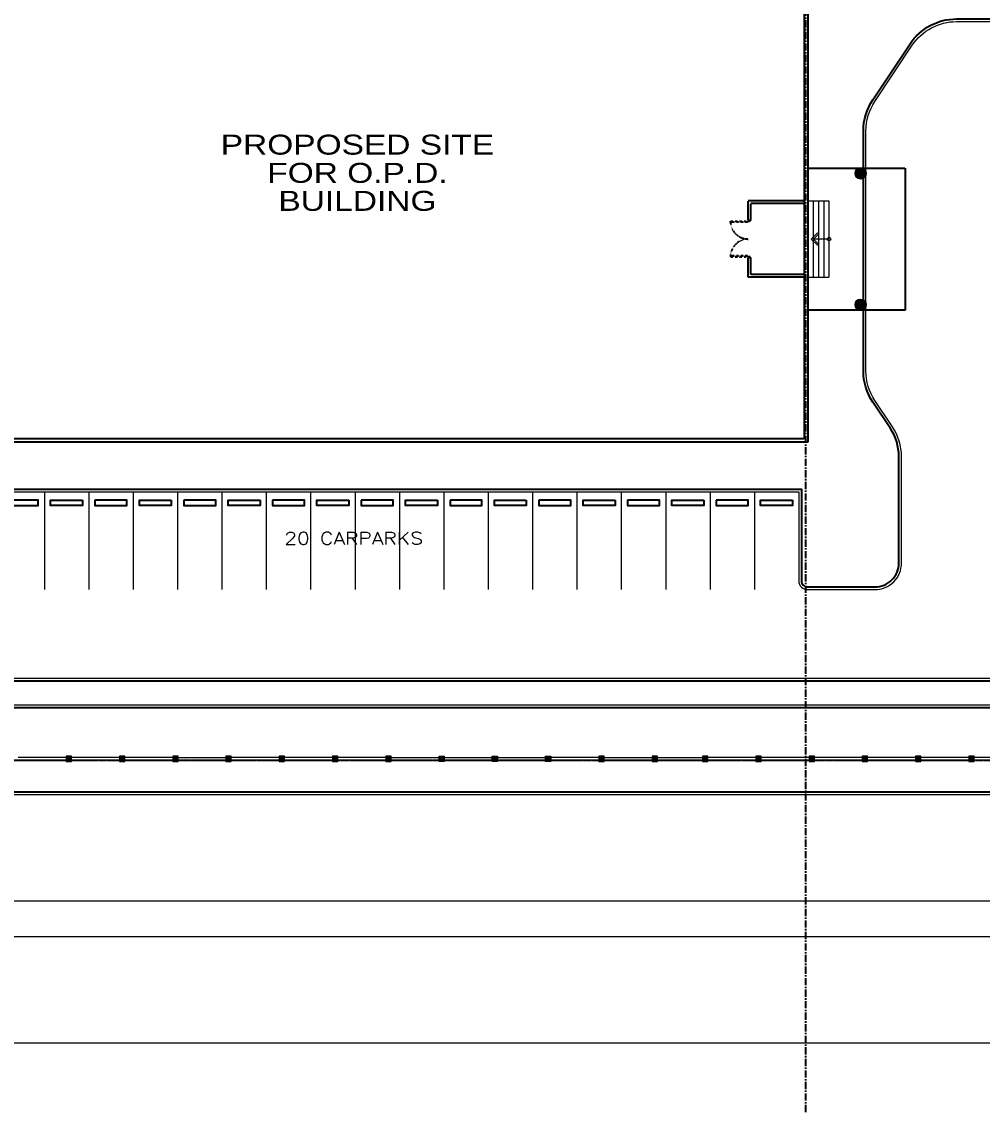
# Model space of a CAD drawing. Header units: inches. Extents: x 6239 to 53413, y 2109 to 35141.
# Drawn here: x 50770 to 51303, y 5697 to 6302 of the extents above; entities that cross this region are included whole.
import ezdxf
from ezdxf.enums import TextEntityAlignment as Align

# ---------------------------------------------------------------- set-up
doc = ezdxf.new("R2010")
doc.units = ezdxf.units.IN
doc.header["$MEASUREMENT"] = 0
for name, pattern in [('CENTER', [2, 1.25, -0.25, 0.25, -0.25]), ('CENTERX2', [4, 2.5, -0.5, 0.5, -0.5]), ('HIDDEN', [0.375, 0.25, -0.125])]:
    doc.linetypes.add(name, pattern=pattern)
for name, color, linetype in [('AR-AXIS', 9, 'CENTERX2'), ('AR-COL', 8, 'Continuous'), ('AR-HATCH', 8, 'Continuous'), ('AR-SHEET-NM', 4, 'Continuous'), ('BLDG. TXT', 3, 'Continuous'), ('CURB-2', 8, 'Continuous'), ('HIDDEN', 8, 'HIDDEN'), ('PROPERTY LINE', 3, 'CENTER'), ('WHEEL BUMP', 6, 'Continuous')]:
    doc.layers.add(name, color=color, linetype=linetype)
for name, color, linetype, lineweight in [('CARLINE', 8, 'Continuous', 18), ('COL', 4, 'Continuous', 18), ('COLHAT', 8, 'Continuous', 18), ('CURVE', 8, 'Continuous', 18), ('FENCEWALL', 4, 'Continuous', 18), ('schematic lines', 110, 'Continuous', 25), ('STAIR', 8, 'Continuous', 18)]:
    doc.layers.add(name, color=color, linetype=linetype, lineweight=lineweight)
doc.styles.add('logo-eng', font='arial.ttf', dxfattribs={"height": 600})
doc.styles.add('ROMANS', font='romans.shx', dxfattribs={"width": 0.85})
pattern_1 = [(45, (-1500197.657, 32474.6601), (-0.4144367825, 0.4144367825), [])]

# ---------------------------------------------------------------- blocks, each defined once
blk = doc.blocks.new('A$C49501242')
at = {"layer": 'HIDDEN', "ltscale": 0.5}
for points in [[(1000, 2050), (1000, 2000), (0, 2000), (0, 2050)], [(1000, 2050), (1150, 2050), (1150, 2100), (1000, 2100)], [(1000, 50), (1000, 100), (0, 100), (0, 50)], [(1000, 0), (1150, 0), (1150, 50), (1000, 50)]]:
    blk.add_lwpolyline(points, close=True, dxfattribs=at)
for centre, start, end in [((1001, 2052), 182.99284, 269.94476), ((1001, 48), 90.05524, 177.00716)]:
    blk.add_arc(centre, 1002, start, end, dxfattribs=at)
blk = doc.blocks.new('AHHMS TEMPLATE')
at = {"layer": 'AR-HATCH'}
h = blk.add_hatch(dxfattribs=at)
h.set_pattern_fill('ANSI31', color=8, scale=6.153303, angle=90, style=0)
h.set_pattern_definition([(225, (-1490843.83825, 65784.7924), (-0.543880292, 0.543880292), [])])
h.paths.add_polyline_path([(-1490140.86, 82642.03, -1), (-1490140.86, 82649.41, -1)])
h = blk.add_hatch(dxfattribs=at)
h.set_pattern_fill('ANSI31', color=8, scale=6.153303, angle=90, style=0)
h.set_pattern_definition([(135, (-1490843.83825, 99415.5846), (-0.543880292, -0.543880292), [])])
h.paths.add_polyline_path([(-1490140.86, 82558.35, 1), (-1490140.86, 82550.96, 1)])
at = {"layer": 'COLHAT'}
h = blk.add_hatch(dxfattribs=at)
h.set_pattern_fill('ANSI31', color=8, scale=0.184599, style=0)
h.set_pattern_definition([(135, (-1480740.78793, 32474.6601), (0.4144367825, 0.4144367825), [])])
h.paths.add_polyline_path([(-1490691.63, 82241.63), (-1490691.63, 82237.94), (-1490687.94, 82237.94), (-1490687.94, 82241.63)])
h = blk.add_hatch(dxfattribs=at)
h.set_pattern_fill('ANSI31', color=8, scale=0.184599, style=0)
h.set_pattern_definition([(135, (-1480703.8681, 32474.6601), (0.4144367825, 0.4144367825), [])])
h.paths.add_polyline_path([(-1490654.71, 82241.63), (-1490654.71, 82237.94), (-1490651.02, 82237.94), (-1490651.02, 82241.63)])
h = blk.add_hatch(dxfattribs=at)
h.set_pattern_fill('ANSI31', color=8, scale=0.184599, style=0)
h.set_pattern_definition([(135, (-1480666.9483, 32474.6601), (0.4144367825, 0.4144367825), [])])
h.paths.add_polyline_path([(-1490617.79, 82241.63), (-1490617.79, 82237.94), (-1490614.1, 82237.94), (-1490614.1, 82241.63)])
h = blk.add_hatch(dxfattribs=at)
h.set_pattern_fill('ANSI31', color=8, scale=0.184599, style=0)
h.set_pattern_definition([(135, (-1480630.0285, 32474.6601), (0.4144367825, 0.4144367825), [])])
h.paths.add_polyline_path([(-1490580.87, 82241.63), (-1490580.87, 82237.94), (-1490577.18, 82237.94), (-1490577.18, 82241.63)])
h = blk.add_hatch(dxfattribs=at)
h.set_pattern_fill('ANSI31', color=8, scale=0.184599, style=0)
h.set_pattern_definition([(135, (-1480593.10866, 32474.6601), (0.4144367825, 0.4144367825), [])])
h.paths.add_polyline_path([(-1490543.95, 82241.63), (-1490543.95, 82237.94), (-1490540.26, 82237.94), (-1490540.26, 82241.63)])
h = blk.add_hatch(dxfattribs=at)
h.set_pattern_fill('ANSI31', color=8, scale=0.184599, style=0)
h.set_pattern_definition([(135, (-1480556.18884, 32474.6601), (0.4144367825, 0.4144367825), [])])
h.paths.add_polyline_path([(-1490507.03, 82241.63), (-1490507.03, 82237.94), (-1490503.34, 82237.94), (-1490503.34, 82241.63)])
h = blk.add_hatch(dxfattribs=at)
h.set_pattern_fill('ANSI31', color=8, scale=0.184599, style=0)
h.set_pattern_definition([(135, (-1480519.269, 32474.6601), (0.4144367825, 0.4144367825), [])])
h.paths.add_polyline_path([(-1490470.11, 82241.63), (-1490470.11, 82237.94), (-1490466.42, 82237.94), (-1490466.42, 82241.63)])
h = blk.add_hatch(dxfattribs=at)
h.set_pattern_fill('ANSI31', color=8, scale=0.184599, style=0)
h.set_pattern_definition([(45, (-1500380.3486, 32474.6601), (-0.4144367825, 0.4144367825), [])])
h.paths.add_polyline_path([(-1490429.5, 82241.63), (-1490429.5, 82237.94), (-1490433.19, 82237.94), (-1490433.19, 82241.63)])
h = blk.add_hatch(dxfattribs=at)
h.set_pattern_fill('ANSI31', color=8, scale=0.184599, style=0)
h.set_pattern_definition([(45, (-1500343.42877, 32474.6601), (-0.4144367825, 0.4144367825), [])])
h.paths.add_polyline_path([(-1490392.58, 82241.63), (-1490392.58, 82237.94), (-1490396.28, 82237.94), (-1490396.28, 82241.63)])
h = blk.add_hatch(dxfattribs=at)
h.set_pattern_fill('ANSI31', color=8, scale=0.184599, style=0)
h.set_pattern_definition([(45, (-1500306.50895, 32474.6601), (-0.4144367825, 0.4144367825), [])])
h.paths.add_polyline_path([(-1490355.66, 82241.63), (-1490355.66, 82237.94), (-1490359.36, 82237.94), (-1490359.36, 82241.63)])
h = blk.add_hatch(dxfattribs=at)
h.set_pattern_fill('ANSI31', color=8, scale=0.184599, style=0)
h.set_pattern_definition([(135, (-1480371.58975, 32474.6601), (0.4144367825, 0.4144367825), [])])
h.paths.add_polyline_path([(-1490322.44, 82241.63), (-1490322.44, 82237.94), (-1490318.74, 82237.94), (-1490318.74, 82241.63)])
h = blk.add_hatch(dxfattribs=at)
h.set_pattern_fill('ANSI31', color=8, scale=0.184599, style=0)
h.set_pattern_definition([(135, (-1480334.66993, 32474.6601), (0.4144367825, 0.4144367825), [])])
h.paths.add_polyline_path([(-1490285.52, 82241.63), (-1490285.52, 82237.94), (-1490281.82, 82237.94), (-1490281.82, 82241.63)])
h = blk.add_hatch(dxfattribs=at)
h.set_pattern_fill('ANSI31', color=8, scale=0.184599, style=0)
h.set_pattern_definition(pattern_1)
h.paths.add_polyline_path([(-1490250.5, 82241.63), (-1490250.5, 82237.94), (-1490246.81, 82237.94), (-1490246.81, 82241.63)])
h = blk.add_hatch(dxfattribs=at)
h.set_pattern_fill('ANSI31', color=8, scale=0.184599, style=0)
h.set_pattern_definition(pattern_1)
h.paths.add_polyline_path([(-1490250.5, 82241.63), (-1490250.5, 82237.94), (-1490246.81, 82237.94), (-1490246.81, 82241.63)])
h = blk.add_hatch(dxfattribs=at)
h.set_pattern_fill('ANSI31', color=8, scale=0.184599, style=0)
h.set_pattern_definition([(45, (-1500160.7372, 32474.6601), (-0.4144367825, 0.4144367825), [])])
h.paths.add_polyline_path([(-1490213.58, 82241.63), (-1490213.58, 82237.94), (-1490209.89, 82237.94), (-1490209.89, 82241.63)])
h = blk.add_hatch(dxfattribs=at)
h.set_pattern_fill('ANSI31', color=8, scale=0.184599, style=0)
h.set_pattern_definition([(45, (-1500123.8174, 32474.6601), (-0.4144367825, 0.4144367825), [])])
h.paths.add_polyline_path([(-1490176.66, 82241.63), (-1490176.66, 82237.94), (-1490172.97, 82237.94), (-1490172.97, 82241.63)])
h = blk.add_hatch(dxfattribs=at)
h.set_pattern_fill('ANSI31', color=8, scale=0.184599, style=0)
h.set_pattern_definition([(45, (-1500086.89756, 32474.6601), (-0.4144367825, 0.4144367825), [])])
h.paths.add_polyline_path([(-1490139.74, 82241.63), (-1490139.74, 82237.94), (-1490136.05, 82237.94), (-1490136.05, 82241.63)])
h = blk.add_hatch(dxfattribs=at)
h.set_pattern_fill('ANSI31', color=8, scale=0.184599, style=0)
h.set_pattern_definition([(45, (-1500049.97774, 32474.6601), (-0.4144367825, 0.4144367825), [])])
h.paths.add_polyline_path([(-1490102.82, 82241.63), (-1490102.82, 82237.94), (-1490099.13, 82237.94), (-1490099.13, 82241.63)])
h = blk.add_hatch(dxfattribs=at)
h.set_pattern_fill('ANSI31', color=8, scale=0.184599, style=0)
h.set_pattern_definition([(45, (-1500013.0579, 32474.6601), (-0.4144367825, 0.4144367825), [])])
h.paths.add_polyline_path([(-1490065.9, 82241.63), (-1490065.9, 82237.94), (-1490062.21, 82237.94), (-1490062.21, 82241.63)])
at = {"layer": 'AR-AXIS', "color": 8, "ltscale": 2}
for p, q in [((-1490178.82, 81994.85), (-1490178.82, 85059.97)), ((-1492933, 82238.86), (-1488915.15, 82238.86))]:
    blk.add_line(p, q, dxfattribs=at)
at = {"layer": 'AR-COL', "color": 8}
for centre in [(-1490140.86, 82645.72), (-1490140.86, 82554.65)]:
    blk.add_circle(centre, 3.69, dxfattribs=at)
at = {"layer": 'CARLINE', "color": 8}
for p, q in [((-1490706.77, 82424.82), (-1490706.77, 82357.13)), ((-1490676, 82424.82), (-1490676, 82357.13)), ((-1490645.24, 82424.82), (-1490645.24, 82357.13)), ((-1490614.47, 82424.82), (-1490614.47, 82357.13)), ((-1490583.7, 82424.82), (-1490583.7, 82357.13)), ((-1490552.94, 82424.82), (-1490552.94, 82357.13)), ((-1490522.17, 82424.82), (-1490522.17, 82357.13)), ((-1490491.41, 82424.82), (-1490491.41, 82357.13)), ((-1490460.64, 82424.82), (-1490460.64, 82357.13)), ((-1490429.87, 82424.82), (-1490429.87, 82357.13)), ((-1490399.11, 82424.82), (-1490399.11, 82357.13)), ((-1490368.34, 82424.82), (-1490368.34, 82357.13)), ((-1490337.57, 82424.82), (-1490337.57, 82357.13)), ((-1490306.81, 82424.82), (-1490306.81, 82357.13)), ((-1490276.04, 82424.82), (-1490276.04, 82357.13)), ((-1490245.27, 82424.82), (-1490245.27, 82357.13)), ((-1490214.51, 82424.82), (-1490214.51, 82357.13))]:
    blk.add_line(p, q, dxfattribs=at)
at = {"layer": 'COL', "color": 8}
for points in [[(-1490691.63, 82237.94), (-1490687.94, 82237.94), (-1490687.94, 82241.63), (-1490691.63, 82241.63)], [(-1490654.71, 82237.94), (-1490651.02, 82237.94), (-1490651.02, 82241.63), (-1490654.71, 82241.63)], [(-1490617.79, 82237.94), (-1490614.1, 82237.94), (-1490614.1, 82241.63), (-1490617.79, 82241.63)], [(-1490580.87, 82237.94), (-1490577.18, 82237.94), (-1490577.18, 82241.63), (-1490580.87, 82241.63)], [(-1490543.95, 82237.94), (-1490540.26, 82237.94), (-1490540.26, 82241.63), (-1490543.95, 82241.63)], [(-1490507.03, 82237.94), (-1490503.34, 82237.94), (-1490503.34, 82241.63), (-1490507.03, 82241.63)], [(-1490470.11, 82237.94), (-1490466.42, 82237.94), (-1490466.42, 82241.63), (-1490470.11, 82241.63)], [(-1490429.5, 82237.94), (-1490433.19, 82237.94), (-1490433.19, 82241.63), (-1490429.5, 82241.63)], [(-1490392.58, 82237.94), (-1490396.28, 82237.94), (-1490396.28, 82241.63), (-1490392.58, 82241.63)], [(-1490355.66, 82237.94), (-1490359.36, 82237.94), (-1490359.36, 82241.63), (-1490355.66, 82241.63)], [(-1490322.44, 82237.94), (-1490318.74, 82237.94), (-1490318.74, 82241.63), (-1490322.44, 82241.63)], [(-1490285.52, 82237.94), (-1490281.82, 82237.94), (-1490281.82, 82241.63), (-1490285.52, 82241.63)], [(-1490250.5, 82237.94), (-1490246.81, 82237.94), (-1490246.81, 82241.63), (-1490250.5, 82241.63)], [(-1490250.5, 82237.94), (-1490246.81, 82237.94), (-1490246.81, 82241.63), (-1490250.5, 82241.63)], [(-1490213.58, 82237.94), (-1490209.89, 82237.94), (-1490209.89, 82241.63), (-1490213.58, 82241.63)], [(-1490176.66, 82237.94), (-1490172.97, 82237.94), (-1490172.97, 82241.63), (-1490176.66, 82241.63)], [(-1490139.74, 82237.94), (-1490136.05, 82237.94), (-1490136.05, 82241.63), (-1490139.74, 82241.63)], [(-1490102.82, 82237.94), (-1490099.13, 82237.94), (-1490099.13, 82241.63), (-1490102.82, 82241.63)], [(-1490065.9, 82237.94), (-1490062.21, 82237.94), (-1490062.21, 82241.63), (-1490065.9, 82241.63)]]:
    blk.add_lwpolyline(points, close=True, dxfattribs=at)
at = {"layer": 'CURB-2', "color": 8}
for points in [[(-1492438.07, 82217.02), (-1489428.53, 82217.02), (-1489365.97, 82279.58), (-1489365.97, 82652.49, 0.414214), (-1489388.73, 82675.26), (-1489397.54, 82675.26)], [(-1489401.23, 82675.26), (-1489435.69, 82675.26, 0.414214), (-1489452.3, 82658.64), (-1489452.3, 82344.82, -0.414214), (-1489503.38, 82293.75), (-1491623.61, 82293.75, -0.414214), (-1491662.38, 82332.52), (-1491662.38, 82369.44, 0.414214), (-1491672.84, 82379.9), (-1491730.07, 82379.9), (-1491730.07, 83275.82), (-1491675.3, 83275.82, 0.414214), (-1491662.38, 83288.74), (-1491662.38, 83427.68, 0.414214), (-1491675.3, 83440.6), (-1491730.07, 83440.6), (-1491730.07, 84367.29), (-1491666.69, 84367.29, 0.414214), (-1491662.38, 84371.6), (-1491662.38, 84448.66, -0.181984), (-1491648.44, 84479.56, 0.146599), (-1491632.84, 84498.91, 0.097146), (-1491631.61, 84505.18), (-1491631.61, 84561.12)], [(-1490800.92, 82426.66), (-1490181.89, 82426.66), (-1490181.89, 82363.28, 0.414214), (-1490177.59, 82358.98), (-1490131.01, 82358.98, 0.414214), (-1490114.4, 82375.59), (-1490114.4, 82449.43, 0.148069), (-1490120.29, 82468.88), (-1490132.5, 82487.2, -0.148069), (-1490139.01, 82508.71), (-1490139.01, 82675.16, -0.148069), (-1490132.5, 82696.66), (-1490106.59, 82735.52, -0.250765), (-1490074.34, 82752.79), (-1489620.29, 82752.79, 0.414214), (-1489603.67, 82769.4), (-1489603.67, 83064.76, 0.414214), (-1489620.29, 83081.37), (-1489663.36, 83081.37, 0.414214), (-1489679.98, 83064.76), (-1489679.98, 82947.85, 0.414214), (-1489663.36, 82931.23), (-1489626.44, 82931.23)], [(-1489433.84, 82584.8), (-1489433.84, 82344.82, -0.414214), (-1489503.38, 82275.29), (-1491623.9, 82275.29, -0.3852), (-1491680.84, 82326.8), (-1491680.84, 82361.44), (-1491746.68, 82361.44)]]:
    blk.add_lwpolyline(points, format="xyb", dxfattribs=at)
at = {"layer": 'CURVE', "color": 8}
for p, q in [((-1492411.85, 82141.33), (-1489425.65, 82141.33)), ((-1492411.85, 82116.72), (-1489425.65, 82116.72)), ((-1493115.29, 82042.88), (-1489413.35, 82042.88))]:
    blk.add_line(p, q, dxfattribs=at)
for points in [[(-1492438.84, 82215.17), (-1489427.76, 82215.17), (-1489364.12, 82278.82), (-1489364.12, 82652.49, 0.414214), (-1489388.73, 82677.1), (-1489435.69, 82677.1, 0.414214), (-1489454.15, 82658.64), (-1489454.15, 82344.82, -0.414214), (-1489503.38, 82295.6), (-1491623.61, 82295.6, -0.414214), (-1491660.53, 82332.52), (-1491660.53, 82369.44, 0.414214), (-1491672.84, 82381.74), (-1491728.22, 82381.74), (-1491728.22, 83273.97), (-1491675.3, 83273.97, 0.414214), (-1491660.53, 83288.74), (-1491660.53, 83427.68, 0.414214), (-1491675.3, 83442.45), (-1491728.22, 83442.45), (-1491728.22, 84365.44)], [(-1490799.07, 82424.82), (-1490183.74, 82424.82), (-1490183.74, 82363.28, 0.414214), (-1490177.59, 82357.13), (-1490131.01, 82357.13, 0.414214), (-1490112.55, 82375.59), (-1490112.55, 82449.43, 0.148069), (-1490118.75, 82469.91), (-1490130.97, 82488.23, -0.148069), (-1490137.17, 82508.71), (-1490137.17, 82675.16, -0.148069), (-1490130.97, 82695.64), (-1490105.06, 82734.5, -0.250765), (-1490074.34, 82750.94), (-1489620.29, 82750.94, 0.414214), (-1489601.83, 82769.4), (-1489601.83, 83064.76, 0.414214), (-1489620.29, 83083.22), (-1489663.36, 83083.22, 0.414214), (-1489681.82, 83064.76), (-1489681.82, 82947.85, 0.414214), (-1489663.36, 82929.39), (-1489626.44, 82929.39)], [(-1489435.69, 82584.8), (-1489435.69, 82344.82, -0.414214), (-1489503.38, 82277.14), (-1491623.9, 82277.14, -0.384725), (-1491678.99, 82326.89), (-1491678.99, 82363.28), (-1491746.68, 82363.28)]]:
    blk.add_lwpolyline(points, format="xyb", dxfattribs=at)
at = {"layer": 'FENCEWALL', "color": 8}
for p, q in [((-1490691.63, 82240.71), (-1490724.86, 82240.71)), ((-1490691.63, 82238.86), (-1490724.86, 82238.86)), ((-1490680.93, 82240.71), (-1490687.94, 82240.71)), ((-1490654.71, 82238.86), (-1490687.94, 82238.86))]:
    blk.add_line(p, q, dxfattribs=at)
for points in [[(-1490654.71, 82240.71), (-1490687.94, 82240.71)], [(-1490617.79, 82240.71), (-1490651.02, 82240.71)], [(-1490617.79, 82238.86), (-1490651.02, 82238.86)], [(-1490614.1, 82240.71), (-1490580.87, 82240.71)], [(-1490614.1, 82238.86), (-1490580.87, 82238.86)], [(-1490543.95, 82240.71), (-1490577.18, 82240.71)], [(-1490543.95, 82238.86), (-1490577.18, 82238.86)], [(-1490507.03, 82240.71), (-1490540.26, 82240.71)], [(-1490507.03, 82238.86), (-1490540.26, 82238.86)], [(-1490470.11, 82240.71), (-1490503.34, 82240.71)], [(-1490470.11, 82238.86), (-1490503.34, 82238.86)], [(-1490466.42, 82240.71), (-1490433.19, 82240.71)], [(-1490466.42, 82238.86), (-1490433.19, 82238.86)], [(-1490429.5, 82240.71), (-1490396.28, 82240.71)], [(-1490429.5, 82238.86), (-1490396.28, 82238.86)], [(-1490392.58, 82240.71), (-1490359.36, 82240.71)], [(-1490392.58, 82238.86), (-1490359.36, 82238.86)], [(-1490322.44, 82240.71), (-1490355.66, 82240.71)], [(-1490322.44, 82238.86), (-1490355.66, 82238.86)], [(-1490318.74, 82240.71), (-1490285.52, 82240.71)], [(-1490318.74, 82238.86), (-1490285.52, 82238.86)], [(-1490281.82, 82240.71), (-1490250.5, 82240.71)], [(-1490281.82, 82238.86), (-1490250.5, 82238.86)], [(-1490213.58, 82240.71), (-1490246.81, 82240.71)], [(-1490218.54, 82240.71), (-1490246.81, 82240.71)], [(-1490213.58, 82238.86), (-1490246.81, 82238.86)], [(-1490218.54, 82238.86), (-1490246.81, 82238.86)], [(-1490176.66, 82240.71), (-1490209.89, 82240.71)], [(-1490176.66, 82238.86), (-1490209.89, 82238.86)], [(-1490139.74, 82240.71), (-1490172.97, 82240.71)], [(-1490139.74, 82238.86), (-1490172.97, 82238.86)], [(-1490102.82, 82240.71), (-1490136.05, 82240.71)], [(-1490102.82, 82238.86), (-1490136.05, 82238.86)], [(-1490065.9, 82240.71), (-1490099.13, 82240.71)], [(-1490065.9, 82238.86), (-1490099.13, 82238.86)], [(-1490028.98, 82240.71), (-1490062.21, 82240.71)], [(-1490028.98, 82238.86), (-1490062.21, 82238.86)]]:
    blk.add_lwpolyline(points, dxfattribs=at)
at = {"layer": 'HIDDEN', "color": 8}
for p, q in [((-1490218.81, 82613.11), (-1490218.81, 82626.65)), ((-1490180.05, 82626.65), (-1490218.81, 82626.65)), ((-1490216.97, 82613.11), (-1490216.97, 82624.8)), ((-1490180.05, 82624.8), (-1490216.97, 82624.8)), ((-1490218.81, 82613.11), (-1490216.97, 82613.11)), ((-1490218.81, 82613.11), (-1490216.97, 82613.11)), ((-1490218.81, 82573.73), (-1490218.81, 82587.27)), ((-1490218.81, 82587.27), (-1490216.97, 82587.27)), ((-1490218.81, 82587.27), (-1490216.97, 82587.27)), ((-1490216.97, 82575.58), (-1490216.97, 82587.27)), ((-1490180.05, 82573.73), (-1490218.81, 82573.73)), ((-1490180.05, 82575.58), (-1490216.97, 82575.58))]:
    blk.add_line(p, q, dxfattribs=at)
for points in [[(-1490805.22, 82821.09), (-1490177.59, 82821.09), (-1490177.59, 82821.09), (-1490177.59, 82459.28), (-1490805.22, 82459.28), (-1490805.22, 82821.09)], [(-1490177.59, 82649.41), (-1490109.9, 82649.41), (-1490109.9, 82550.96), (-1490177.59, 82550.96)]]:
    blk.add_lwpolyline(points, dxfattribs=at)
blk.add_lwpolyline([(-1490802.76, 82818.63), (-1490180.05, 82818.63), (-1490180.05, 82461.74), (-1490802.76, 82461.74)], close=True, dxfattribs=at)
at = {"layer": 'PROPERTY LINE', "color": 8}
blk.add_lwpolyline([(-1492441.15, 84577.12), (-1492478.07, 84540.2), (-1492478.07, 82288.09), (-1492428.85, 82238.86), (-1489438.34, 82238.86), (-1489389.12, 82288.09), (-1489389.12, 84527.89), (-1489438.34, 84577.12), (-1492441.15, 84577.12)], dxfattribs=at)
at = {"layer": 'STAIR', "color": 8}
for p, q in [((-1490177.59, 82626.65), (-1490162.82, 82626.65)), ((-1490177.59, 82626.65), (-1490177.59, 82573.73)), ((-1490173.89, 82626.65), (-1490173.89, 82573.73)), ((-1490170.2, 82626.65), (-1490170.2, 82573.73)), ((-1490166.51, 82626.65), (-1490166.51, 82573.73)), ((-1490162.82, 82626.65), (-1490162.82, 82573.73)), ((-1490175.25, 82600.19), (-1490170.9, 82604.54)), ((-1490173.51, 82600.19), (-1490170.03, 82603.67)), ((-1490170.9, 82604.54), (-1490170.03, 82603.67)), ((-1490175.25, 82600.19), (-1490170.9, 82595.84)), ((-1490164.05, 82600.19), (-1490173.51, 82600.19)), ((-1490173.51, 82600.19), (-1490170.03, 82596.71)), ((-1490170.9, 82595.84), (-1490170.03, 82596.71)), ((-1490177.59, 82573.73), (-1490162.82, 82573.73))]:
    blk.add_line(p, q, dxfattribs=at)
blk.add_circle((-1490162.82, 82600.19), 1.23, dxfattribs=at)
at = {"layer": 'WHEEL BUMP', "color": 8}
for points in [[(-1490733.23, 82419.19), (-1490733.23, 82415.5), (-1490711.08, 82415.5), (-1490711.08, 82419.19)], [(-1490680.31, 82419.19), (-1490680.31, 82415.5), (-1490702.46, 82415.5), (-1490702.46, 82419.19)], [(-1490671.7, 82419.19), (-1490671.7, 82415.5), (-1490649.55, 82415.5), (-1490649.55, 82419.19)], [(-1490618.78, 82419.19), (-1490618.78, 82415.5), (-1490640.93, 82415.5), (-1490640.93, 82419.19)], [(-1490610.16, 82419.19), (-1490610.16, 82415.5), (-1490588.01, 82415.5), (-1490588.01, 82419.19)], [(-1490557.25, 82419.19), (-1490557.25, 82415.5), (-1490579.4, 82415.5), (-1490579.4, 82419.19)], [(-1490548.63, 82419.19), (-1490548.63, 82415.5), (-1490526.48, 82415.5), (-1490526.48, 82419.19)], [(-1490495.71, 82419.19), (-1490495.71, 82415.5), (-1490517.86, 82415.5), (-1490517.86, 82419.19)], [(-1490487.1, 82419.19), (-1490487.1, 82415.5), (-1490464.95, 82415.5), (-1490464.95, 82419.19)], [(-1490434.18, 82419.19), (-1490434.18, 82415.5), (-1490456.33, 82415.5), (-1490456.33, 82419.19)], [(-1490425.56, 82419.19), (-1490425.56, 82415.5), (-1490403.41, 82415.5), (-1490403.41, 82419.19)], [(-1490372.65, 82419.19), (-1490372.65, 82415.5), (-1490394.8, 82415.5), (-1490394.8, 82419.19)], [(-1490364.03, 82419.19), (-1490364.03, 82415.5), (-1490341.88, 82415.5), (-1490341.88, 82419.19)], [(-1490311.11, 82419.19), (-1490311.11, 82415.5), (-1490333.27, 82415.5), (-1490333.27, 82419.19)], [(-1490302.5, 82419.19), (-1490302.5, 82415.5), (-1490280.35, 82415.5), (-1490280.35, 82419.19)], [(-1490249.58, 82419.19), (-1490249.58, 82415.5), (-1490271.73, 82415.5), (-1490271.73, 82419.19)], [(-1490240.97, 82419.19), (-1490240.97, 82415.5), (-1490218.81, 82415.5), (-1490218.81, 82419.19)], [(-1490188.05, 82419.19), (-1490188.05, 82415.5), (-1490210.2, 82415.5), (-1490210.2, 82419.19)]]:
    blk.add_lwpolyline(points, close=True, dxfattribs=at)
at = {"layer": 'HIDDEN', "color": 8, "ltscale": 0.5, "xscale": 0.01230661571025848, "yscale": 0.01230661571025848, "zscale": 0.01230661571025848}
blk.add_blockref('A$C49501242', (-1490231.12, 82587.27), dxfattribs=at)
at = {"layer": 'AR-SHEET-NM', "color": 8, "style": 'ROMANS', "width": 1.2}
blk.add_text('20 CARPARKS', height=8.6146, dxfattribs=at).set_placement((-1490492.38, 82392.69), align=Align.MIDDLE_CENTER)
at = {"layer": 'BLDG. TXT', "color": 8, "ltscale": 0.5, "style": 'logo-eng', "width": 1.2}
for s, height, p in [('PROPOSED SITE', 13.8449, (-1490489.73, 82665.63)), ('FOR O.P.D.', 13.845, (-1490489.73, 82646.07)), ('BUILDING', 13.845, (-1490489.73, 82626.65))]:
    blk.add_text(s, height=height, dxfattribs=at).set_placement(p, align=Align.MIDDLE_CENTER)

msp = doc.modelspace()

# ---------------------------------------------------------------- block references
at = {"layer": 'schematic lines', "xscale": 0.8, "yscale": 0.8, "zscale": 0.8}
msp.add_blockref('AHHMS TEMPLATE', (1243348.22, -59898.56), dxfattribs=at)

doc.saveas('drawing.dxf')
